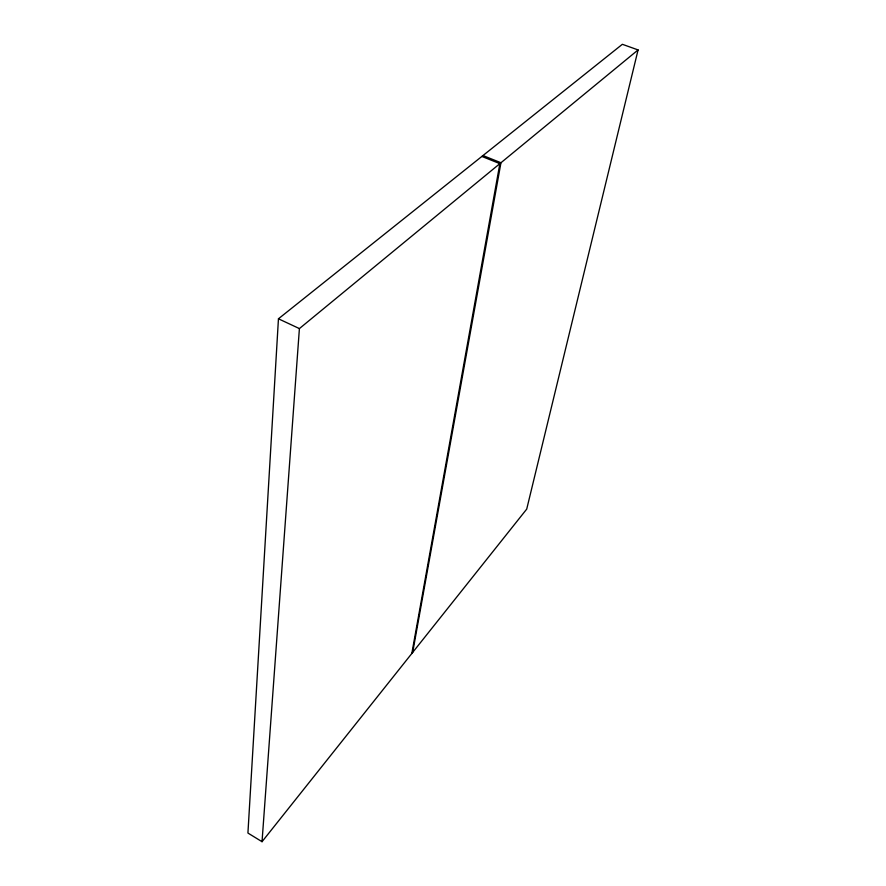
<?xml version="1.0" encoding="UTF-8"?>
<svg xmlns="http://www.w3.org/2000/svg" width="886" height="886" viewBox="0 0 886 886"><rect width="100%" height="100%" fill="white"/><g stroke="black" fill="none" stroke-linecap="round" stroke-linejoin="round"><path stroke-width="1.33" d="M278.448 318.794L247.925 833.05L262.034 841.7L526.716 509.107L638.075 49.926L622.36 44.3L278.448 318.794L299.402 328.584L638.075 49.926M262.034 841.7L299.402 328.584M411.824 653.48L499.859 163.644L481.862 156.434M412.688 652.395L500.955 162.747L482.97 155.548"/></g></svg>
